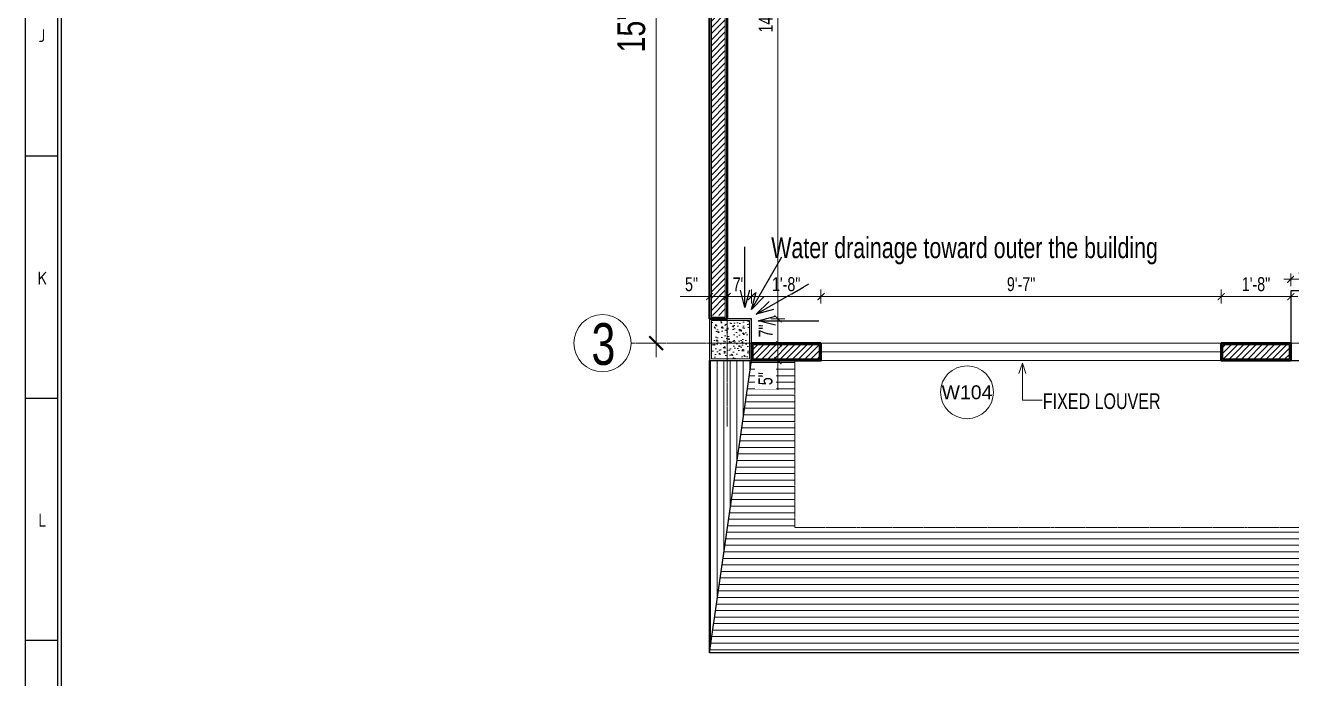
# Model space of a CAD drawing. Header units: inches. Extents: x 985 to 11353, y 526 to 2181.
# Drawn here: x 9776.2 to 10140.1, y 1334.9 to 1522.6 of the extents above; entities that cross this region are included whole.
import ezdxf
from ezdxf.enums import TextEntityAlignment as Align

# ---------------------------------------------------------------- set-up
doc = ezdxf.new("R2010")
doc.units = ezdxf.units.IN
doc.header["$MEASUREMENT"] = 0
doc.linetypes.add('DASH', pattern=[0.35, 0.25, -0.1])
doc.linetypes.add('PHANTOMX2', pattern=[5, 2.5, -0.5, 0.5, -0.5, 0.5, -0.5])
for name, color, linetype in [('CABLE ROUTE FOR TOTAL PLANE-EMBED 2_DWG$0$SILICAGEL BORDER', 7, 'Continuous'), ('COLLUM', 1, 'Continuous'), ('FREE-TEXT', 7, 'Continuous')]:
    doc.layers.add(name, color=color, linetype=linetype)
for name, color, linetype, lineweight in [('dim-8', 18, 'Continuous', 15), ('Dimension', 22, 'Continuous', 13), ('FLOORTILE', 40, 'Continuous', 9), ('Glass', 5, 'Continuous', 9), ('grid', 9, 'Continuous', 13), ('Grid marker', 161, 'Continuous', 15), ('Grid Text', 5, 'Continuous', 15), ('HACTH', 8, 'Continuous', 9), ('I-DOOR-IDEN-N', 7, 'Continuous', 15), ('Parapet', 6, 'Continuous', 15), ('Plaster Line', 5, 'Continuous', 15), ('R_Hatch', 8, 'Continuous', 9), ('R_Marker', 4, 'Continuous', 13), ('Sunshed', 5, 'Continuous', 15), ('Text-02', 253, 'Continuous', 15), ('wall 05', 3, 'Continuous', 40)]:
    doc.layers.add(name, color=color, linetype=linetype, lineweight=lineweight)
doc.styles.add('Arial', font='arial.ttf')
doc.styles.get("Standard").update_dxf_attribs({"font": 'isocp3.shx'})
doc.styles.add('Swiss721', font='swisscl.ttf')
doc.dimstyles.new('dim-12', dxfattribs={"dimtxt": 10, "dimasz": 3, "dimexe": 3, "dimexo": 3, "dimgap": 0.09, "dimtad": 0, "dimdec": 0, "dimzin": 3, "dimdsep": 46, "dimlunit": 4, "dimtxsty": 'Standard', "dimblk": 'OBLIQUE', "dimblk1": 'DOT', "dimblk2": 'OBLIQUE', "dimcen": 0.09, "dimaunit": 1, "dimadec": 0, "dimazin": 0, "dimtfac": 0.5, "dimtdec": 0, "dimtix": 1, "dimtmove": 1, "dimatfit": 0, "dimldrblk": 'OBLIQUE', "dimfxl": 1, "dimtvp": 1, "dimtolj": 1, "dimtzin": 0, "dimarcsym": 0})
doc.dimstyles.new('DIM08', dxfattribs={"dimtxt": 8, "dimasz": 4, "dimexe": 4, "dimexo": 0, "dimgap": 3, "dimtad": 1, "dimdec": 1, "dimzin": 3, "dimdsep": 46, "dimlunit": 4, "dimtxsty": 'Swiss721', "dimblk": 'ARCHTICK', "dimcen": 0, "dimdle": 4, "dimclrd": 256, "dimclre": 256, "dimclrt": 256, "dimadec": 0, "dimazin": 0, "dimtfac": 1, "dimtdec": 1, "dimtofl": 0, "dimtmove": 0, "dimatfit": 3, "dimldrblk": 'ARCHTICK', "dimfxl": 4, "dimfxlon": 1, "dimtfill": 1, "dimtolj": 1, "dimtzin": 0, "dimlwd": 9, "dimlwe": 9, "dimarcsym": 0})
pattern_1 = [(90, (-124644.3329, -171108.0544), (-1.875, 3e-16), [])]

# ---------------------------------------------------------------- blocks, each defined once
blk = doc.blocks.new('240A1')
at = {"color": 0, "lineweight": -3}
for p, q in [((1045274.97, 286469.1), (1045279.97, 286469.1)), ((1045274.97, 286431.97), (1045279.97, 286431.97)), ((1045274.97, 286394.85), (1045279.97, 286394.85))]:
    blk.add_line(p, q, dxfattribs=at)
at = {"color": 5, "lineweight": -3}
blk.add_lwpolyline([(1045274.97, 286840.35), (1046115.97, 286840.35), (1046115.97, 286246.35), (1045274.97, 286246.35)], close=True, dxfattribs=at)
at = {"color": 0, "lineweight": -3}
blk.add_lwpolyline([(1045279.97, 286835.35), (1046110.97, 286835.35), (1046110.97, 286251.35), (1045279.97, 286251.35)], close=True, dxfattribs=at)
at = {"lineweight": -3, "char_height": 2, "attachment_point": 1}
for s, insert in [('J', (1045276.95, 286488.53)), ('K', (1045276.82, 286451.34)), ('L', (1045276.95, 286414.26))]:
    blk.add_mtext_dynamic_manual_height_columns(s, width=2, gutter_width=1, heights=[0], dxfattribs=dict(at, insert=insert))
blk = doc.blocks.new('_ArchTick')
at = {"color": 0, "linetype": 'ByBlock', "const_width": 0.15}
blk.add_lwpolyline([(-0.5, -0.5), (0.5, 0.5)], dxfattribs=at)
blk = doc.blocks.new('*D152')
at = {"layer": 'Defpoints', "color": 0, "transparency": 16777216}
for p in [(9957.51, 1619.28), (9966.29, 1619.28), (9971.3, 1431.28)]:
    blk.add_point(p, dxfattribs=at)
at = {"layer": 'Dimension', "lineweight": 9, "transparency": 16777216}
for p, q in [((9957.51, 1427.28), (9957.51, 1623.28)), ((9957.69, 1619.28), (9953.51, 1619.28)), ((9957.69, 1431.28), (9953.51, 1431.28))]:
    blk.add_line(p, q, dxfattribs=at)
at = {"layer": 'Dimension', "lineweight": 9, "transparency": 16777216, "xscale": 4, "yscale": 4, "zscale": 4}
for p, rotation in [((9957.51, 1619.28), 90), ((9957.51, 1431.28), 270)]:
    blk.add_blockref('_ArchTick', p, dxfattribs=dict(at, rotation=rotation))
at = {"layer": 'Dimension', "transparency": 16777216, "insert": (9950.41, 1525.28), "char_height": 8, "attachment_point": 5, "rotation": 90, "style": 'Swiss721', "bg_fill": 3, "box_fill_scale": 1.25, "bg_fill_color": 256, "bg_fill_true_color": 13158600, "bg_fill_transparency": 0}
blk.add_mtext('\\A1;15\'-8"', dxfattribs=at)
blk = doc.blocks.new('*D205')
at = {"layer": 'Dimension', "lineweight": 9, "transparency": 16777216}
for p, q in [((10153.88, 1449.66), (10137.88, 1449.66)), ((10139.88, 1451.28), (10139.88, 1447.66)), ((10151.88, 1451.28), (10151.88, 1447.66))]:
    blk.add_line(p, q, dxfattribs=at)
at = {"layer": 'Dimension', "lineweight": 9, "transparency": 16777216, "xscale": 2, "yscale": 2, "zscale": 2, "rotation": 180}
blk.add_blockref('_ArchTick', (10139.88, 1449.66), dxfattribs=at)
at = {"layer": 'Dimension', "lineweight": 9, "transparency": 16777216, "xscale": 2, "yscale": 2, "zscale": 2}
blk.add_blockref('_ArchTick', (10151.88, 1449.66), dxfattribs=at)
at = {"layer": 'Dimension', "transparency": 16777216, "insert": (10145.88, 1453.21), "char_height": 4, "attachment_point": 5, "style": 'Swiss721', "bg_fill": 3, "box_fill_scale": 1.25, "bg_fill_color": 256, "bg_fill_true_color": 13158600, "bg_fill_transparency": 0}
blk.add_mtext('\\A1;1\'-0"', dxfattribs=at)
at = {"layer": 'Defpoints', "color": 0, "transparency": 16777216}
for p in [(10139.88, 1451.28), (10139.88, 1449.66), (10151.88, 1451.28)]:
    blk.add_point(p, dxfattribs=at)
blk = doc.blocks.new('*D206')
at = {"layer": 'Defpoints', "color": 0, "transparency": 16777216}
for p in [(10119.88, 1444.66), (10139.88, 1446.28), (10119.88, 1431.28)]:
    blk.add_point(p, dxfattribs=at)
at = {"layer": 'Dimension', "lineweight": 9, "transparency": 16777216}
for p, q in [((10141.88, 1444.66), (10117.88, 1444.66)), ((10119.88, 1442.66), (10119.88, 1446.66)), ((10139.88, 1446.28), (10139.88, 1442.66))]:
    blk.add_line(p, q, dxfattribs=at)
at = {"layer": 'Dimension', "lineweight": 9, "transparency": 16777216, "xscale": 2, "yscale": 2, "zscale": 2, "rotation": 180}
blk.add_blockref('_ArchTick', (10119.88, 1444.66), dxfattribs=at)
at = {"layer": 'Dimension', "lineweight": 9, "transparency": 16777216, "xscale": 2, "yscale": 2, "zscale": 2}
blk.add_blockref('_ArchTick', (10139.88, 1444.66), dxfattribs=at)
at = {"layer": 'Dimension', "transparency": 16777216, "insert": (10129.88, 1448.21), "char_height": 4, "attachment_point": 5, "style": 'Swiss721', "bg_fill": 3, "box_fill_scale": 1.25, "bg_fill_color": 256, "bg_fill_true_color": 13158600, "bg_fill_transparency": 0}
blk.add_mtext('\\A1;1\'-8"', dxfattribs=at)
blk = doc.blocks.new('*D207')
at = {"layer": 'Defpoints', "color": 0, "transparency": 16777216}
for p in [(10004.88, 1444.66), (10004.88, 1431.28), (10119.88, 1431.28)]:
    blk.add_point(p, dxfattribs=at)
at = {"layer": 'Dimension', "lineweight": 9, "transparency": 16777216}
for p, q in [((10121.88, 1444.66), (10002.88, 1444.66)), ((10004.88, 1442.66), (10004.88, 1446.66)), ((10119.88, 1442.66), (10119.88, 1446.66))]:
    blk.add_line(p, q, dxfattribs=at)
at = {"layer": 'Dimension', "lineweight": 9, "transparency": 16777216, "xscale": 2, "yscale": 2, "zscale": 2, "rotation": 180}
blk.add_blockref('_ArchTick', (10004.88, 1444.66), dxfattribs=at)
at = {"layer": 'Dimension', "lineweight": 9, "transparency": 16777216, "xscale": 2, "yscale": 2, "zscale": 2}
blk.add_blockref('_ArchTick', (10119.88, 1444.66), dxfattribs=at)
at = {"layer": 'Dimension', "transparency": 16777216, "insert": (10062.38, 1448.21), "char_height": 4, "attachment_point": 5, "style": 'Swiss721', "bg_fill": 3, "box_fill_scale": 1.25, "bg_fill_color": 256, "bg_fill_true_color": 13158600, "bg_fill_transparency": 0}
blk.add_mtext('\\A1;9\'-7"', dxfattribs=at)
blk = doc.blocks.new('*D208')
at = {"layer": 'Defpoints', "color": 0, "transparency": 16777216}
for p in [(9984.88, 1444.66), (9984.88, 1438.28), (10004.88, 1431.28)]:
    blk.add_point(p, dxfattribs=at)
at = {"layer": 'Dimension', "lineweight": 9, "transparency": 16777216}
for p, q in [((10006.88, 1444.66), (9982.88, 1444.66)), ((9984.88, 1442.66), (9984.88, 1446.66)), ((10004.88, 1442.66), (10004.88, 1446.66))]:
    blk.add_line(p, q, dxfattribs=at)
at = {"layer": 'Dimension', "lineweight": 9, "transparency": 16777216, "xscale": 2, "yscale": 2, "zscale": 2, "rotation": 180}
blk.add_blockref('_ArchTick', (9984.88, 1444.66), dxfattribs=at)
at = {"layer": 'Dimension', "lineweight": 9, "transparency": 16777216, "xscale": 2, "yscale": 2, "zscale": 2}
blk.add_blockref('_ArchTick', (10004.88, 1444.66), dxfattribs=at)
at = {"layer": 'Dimension', "transparency": 16777216, "insert": (9994.88, 1448.21), "char_height": 4, "attachment_point": 5, "style": 'Swiss721', "bg_fill": 3, "box_fill_scale": 1.25, "bg_fill_color": 256, "bg_fill_true_color": 13158600, "bg_fill_transparency": 0}
blk.add_mtext('\\A1;1\'-8"', dxfattribs=at)
blk = doc.blocks.new('*D209')
at = {"layer": 'Defpoints', "color": 0, "transparency": 16777216}
for p in [(9977.88, 1438.28), (9984.88, 1438.28)]:
    blk.add_point(p, dxfattribs=at)
at = {"layer": 'Dimension', "lineweight": 9, "transparency": 16777216}
for p, q in [((9986.88, 1444.66), (9975.88, 1444.66)), ((9977.88, 1442.66), (9977.88, 1446.66)), ((9984.88, 1442.66), (9984.88, 1446.66))]:
    blk.add_line(p, q, dxfattribs=at)
at = {"layer": 'Dimension', "lineweight": 9, "transparency": 16777216, "xscale": 2, "yscale": 2, "zscale": 2, "rotation": 180}
blk.add_blockref('_ArchTick', (9977.88, 1444.66), dxfattribs=at)
at = {"layer": 'Dimension', "lineweight": 9, "transparency": 16777216, "xscale": 2, "yscale": 2, "zscale": 2}
blk.add_blockref('_ArchTick', (9984.88, 1444.66), dxfattribs=at)
at = {"layer": 'Dimension', "transparency": 16777216, "insert": (9981.38, 1448.16), "char_height": 4, "attachment_point": 5, "style": 'Swiss721', "bg_fill": 3, "box_fill_scale": 1.25, "bg_fill_color": 256, "bg_fill_true_color": 13158600, "bg_fill_transparency": 0}
blk.add_mtext('\\A1;7"', dxfattribs=at)
at = {"layer": 'Defpoints', "color": 0, "transparency": 16777216}
blk.add_point((9977.88, 1444.66), dxfattribs=at)
blk = doc.blocks.new('*D210')
at = {"layer": 'Defpoints', "color": 0, "transparency": 16777216}
for p in [(9972.88, 1444.66), (9972.88, 1438.28), (9977.88, 1438.28)]:
    blk.add_point(p, dxfattribs=at)
at = {"layer": 'Dimension', "lineweight": 9, "transparency": 16777216}
for p, q in [((9972.88, 1444.66), (9964.46, 1444.66)), ((9972.88, 1442.66), (9972.88, 1446.66)), ((9979.88, 1444.66), (9972.88, 1444.66)), ((9977.88, 1442.66), (9977.88, 1446.66))]:
    blk.add_line(p, q, dxfattribs=at)
at = {"layer": 'Dimension', "lineweight": 9, "transparency": 16777216, "xscale": 2, "yscale": 2, "zscale": 2, "rotation": 180}
blk.add_blockref('_ArchTick', (9972.88, 1444.66), dxfattribs=at)
at = {"layer": 'Dimension', "lineweight": 9, "transparency": 16777216, "xscale": 2, "yscale": 2, "zscale": 2}
blk.add_blockref('_ArchTick', (9977.88, 1444.66), dxfattribs=at)
at = {"layer": 'Dimension', "transparency": 16777216, "insert": (9967.67, 1448.2), "char_height": 4, "attachment_point": 5, "style": 'Swiss721', "bg_fill": 3, "box_fill_scale": 1.25, "bg_fill_color": 256, "bg_fill_true_color": 13158600, "bg_fill_transparency": 0}
blk.add_mtext('\\A1;5"', dxfattribs=at)
blk = doc.blocks.new('*D211')
at = {"layer": 'Defpoints', "color": 0, "transparency": 16777216}
for p in [(9984.88, 1431.28), (9984.88, 1426.28), (9992.5, 1426.28)]:
    blk.add_point(p, dxfattribs=at)
at = {"layer": 'Dimension', "lineweight": 9, "transparency": 16777216}
for p, q in [((9990.5, 1431.28), (9994.5, 1431.28)), ((9992.5, 1433.28), (9992.5, 1426.28)), ((9990.5, 1426.28), (9994.5, 1426.28)), ((9992.5, 1426.28), (9992.5, 1417.86))]:
    blk.add_line(p, q, dxfattribs=at)
at = {"layer": 'Dimension', "lineweight": 9, "transparency": 16777216, "xscale": 2, "yscale": 2, "zscale": 2}
for p, rotation in [((9992.5, 1431.28), 90), ((9992.5, 1426.28), 270)]:
    blk.add_blockref('_ArchTick', p, dxfattribs=dict(at, rotation=rotation))
at = {"layer": 'Dimension', "transparency": 16777216, "insert": (9988.95, 1421.07), "char_height": 4, "attachment_point": 5, "rotation": 90, "style": 'Swiss721', "bg_fill": 3, "box_fill_scale": 1.25, "bg_fill_color": 256, "bg_fill_true_color": 13158600, "bg_fill_transparency": 0}
blk.add_mtext('\\A1;5"', dxfattribs=at)
blk = doc.blocks.new('*D212')
at = {"layer": 'Dimension', "lineweight": 9, "transparency": 16777216}
for p, q in [((9990.5, 1438.28), (9994.5, 1438.28)), ((9992.5, 1429.28), (9992.5, 1440.28)), ((9990.5, 1431.28), (9994.5, 1431.28))]:
    blk.add_line(p, q, dxfattribs=at)
at = {"layer": 'Dimension', "lineweight": 9, "transparency": 16777216, "xscale": 2, "yscale": 2, "zscale": 2}
for p, rotation in [((9992.5, 1438.28), 90), ((9992.5, 1431.28), 270)]:
    blk.add_blockref('_ArchTick', p, dxfattribs=dict(at, rotation=rotation))
at = {"layer": 'Dimension', "transparency": 16777216, "insert": (9989, 1434.78), "char_height": 4, "attachment_point": 5, "rotation": 90, "style": 'Swiss721', "bg_fill": 3, "box_fill_scale": 1.25, "bg_fill_color": 256, "bg_fill_true_color": 13158600, "bg_fill_transparency": 0}
blk.add_mtext('\\A1;7"', dxfattribs=at)
at = {"layer": 'Defpoints', "color": 0, "transparency": 16777216}
for p in [(9984.88, 1438.28), (9992.5, 1438.28), (9984.88, 1431.28)]:
    blk.add_point(p, dxfattribs=at)
blk = doc.blocks.new('*D213')
at = {"layer": 'Defpoints', "color": 0, "transparency": 16777216}
for p in [(9984.88, 1613.28), (9992.5, 1613.28), (9984.88, 1438.28)]:
    blk.add_point(p, dxfattribs=at)
at = {"layer": 'Dimension', "lineweight": 9, "transparency": 16777216}
for p, q in [((9990.5, 1613.28), (9994.5, 1613.28)), ((9992.5, 1436.28), (9992.5, 1615.28)), ((9990.5, 1438.28), (9994.5, 1438.28))]:
    blk.add_line(p, q, dxfattribs=at)
at = {"layer": 'Dimension', "lineweight": 9, "transparency": 16777216, "xscale": 2, "yscale": 2, "zscale": 2}
for p, rotation in [((9992.5, 1613.28), 90), ((9992.5, 1438.28), 270)]:
    blk.add_blockref('_ArchTick', p, dxfattribs=dict(at, rotation=rotation))
at = {"layer": 'Dimension', "transparency": 16777216, "insert": (9989, 1525.78), "char_height": 4, "attachment_point": 5, "rotation": 90, "style": 'Swiss721', "bg_fill": 3, "box_fill_scale": 1.25, "bg_fill_color": 256, "bg_fill_true_color": 13158600, "bg_fill_transparency": 0}
blk.add_mtext('\\A1;14\'-7"', dxfattribs=at)
blk = doc.blocks.new('wall&door')
at = {"color": 0, "linetype": 'ByBlock', "lineweight": -2}
blk.add_circle((0, 0), 3.04, dxfattribs=at)
at = {"color": 0, "linetype": 'ByBlock', "lineweight": -2, "ltscale": 25.4, "style": 'Arial'}
blk.add_attdef('PT1', text='', height=1.6, dxfattribs=at).set_placement((0, 0), align=Align.MIDDLE_CENTER)
blk = doc.blocks.new('_Dot')
at = {"color": 0, "linetype": 'ByBlock', "lineweight": -2}
blk.add_line((-0.5, 0), (-1, 0), dxfattribs=at)
at = {"color": 0, "linetype": 'ByBlock', "const_width": 0.5}
blk.add_lwpolyline([(-0.25, 0, 1), (0.25, 0, 1)], format="xyb", close=True, dxfattribs=at)
blk = doc.blocks.new('_OBLIQUE')
at = {"color": 0, "linetype": 'ByBlock'}
blk.add_line((-0.5, -0.5), (0.5, 0.5), dxfattribs=at)

msp = doc.modelspace()

# ---------------------------------------------------------------- hatches: boundary and pattern name
at = {"layer": 'HACTH', "lineweight": 0}
h = msp.add_hatch(dxfattribs=at)
h.set_pattern_fill('ANSI31', color=256, scale=10, style=0)
h.set_pattern_definition([(45, (-140496.2653, -169999.9628), (-0.8838834765, 0.8838834765), [])])
h.paths.add_polyline_path([(9973.38, 1625.78), (9977.38, 1625.78), (9977.38, 1780.28), (9973.38, 1780.28)])
h.paths.add_polyline_path([(9973.38, 1439.28), (9977.38, 1439.28), (9977.38, 1612.78), (9973.38, 1612.78)])
h = msp.add_hatch(dxfattribs=at)
h.set_pattern_fill('AR-CONC', color=256, scale=0.5, style=0)
h.set_pattern_definition([(50, (-124644.333, -171108.0544), (3.586300913, -0.313760675), [0.375, -4.125]), (355, (-124644.333, -171108.0544), (-0.69375667, 3.76096067), [0.3, -3.3]), (100.4514, (-124644.034, -171108.0806), (2.89254691, 3.44719771), [0.31870095, -3.50571056]), (46.1842, (-124644.333, -171107.0544), (5.33620524, -0.82759507), [0.5625, -6.1875]), (96.6356, (-124643.888, -171107.1234), (4.67331353, 4.87058935), [0.47805144, -5.258565]), (351.1842, (-124644.333, -171107.0544), (4.67330973, 4.870593), [0.45, -4.95]), (21, (-124643.833, -171107.3044), (2.98453526, -2.013094453), [0.375, -4.125]), (326, (-124643.833, -171107.3044), (1.21657666, 3.625750225), [0.3, -3.3]), (71.4514, (-124643.584, -171107.472), (4.201113143, 1.612652484), [0.31870095, -3.50571056]), (37.5, (-124644.3329, -171108.0544), (0.0607992766, 1.664469269), [0, -3.26, 0, -3.35, 0, -3.3125]), (7.5, (-124644.3329, -171108.0544), (1.315347687, 1.97205856), [0, -1.91, 0, -3.185, 0, -1.2625]), (327.5, (-124645.4479, -171108.0544), (2.669112181, -0.112774359), [0, -1.25, 0, -3.9, 0, -5.175]), (317.5, (-124645.9479, -171108.0544), (2.915930847, 0.500524912), [0, -1.625, 0, -2.59, 0, -3.675])])
h.paths.add_polyline_path([(9984.38, 1437.78), (9973.38, 1437.78), (9973.38, 1426.78), (9984.38, 1426.78)])
h = msp.add_hatch(dxfattribs=at)
h.set_pattern_fill('ANSI31', color=256, scale=10, style=0)
h.set_pattern_definition([(45, (-140643.2653, -168572.0777), (-0.8838834765, 0.8838834765), [])])
h.paths.add_polyline_path([(9985.38, 1430.78), (9985.38, 1426.78), (10004.38, 1426.78), (10004.38, 1430.78)])
h.paths.add_polyline_path([(10120.38, 1430.78), (10120.38, 1426.78), (10139.38, 1426.78), (10139.38, 1430.78)])
h = msp.add_hatch(dxfattribs=at)
h.set_pattern_fill('ANSI31', color=256, scale=15, angle=45, style=0)
h.set_pattern_definition(pattern_1)
h.paths.add_polyline_path([(9984.88, 1426.28), (9972.88, 1426.28), (9972.88, 1342.28)])
at = {"layer": 'R_Hatch', "lineweight": 0}
h = msp.add_hatch(dxfattribs=at)
h.set_pattern_fill('ANSI31', color=256, scale=15, angle=315, style=0)
h.set_pattern_definition([(0, (-130662.4177, -170029.9416), (6e-16, 1.875), [])])
h.paths.add_polyline_path([(10358.97, 1342.28), (10358.97, 1378.28), (9997.38, 1378.28), (9997.38, 1426.28), (9984.88, 1426.28), (9972.88, 1342.28)])
h.paths.add_polyline_path([(10781.38, 1342.28), (10769.38, 1426.28), (10761.88, 1426.28), (10761.88, 1378.28), (10361.63, 1378.28), (10356.32, 1342.28)])
h.paths.add_polyline_path([(9985.91, 1418.36), (9985.91, 1423.78), (9992, 1423.78), (9992, 1418.36)], flags=16)
h.paths.add_polyline_path([(10412.9, 1343.01), (10412.9, 1353.54)], flags=16)

# ---------------------------------------------------------------- linework, layer by layer
at = {"linetype": 'Continuous', "ltscale": 10}
for p, q in [((9972.88, 1342.28), (9972.88, 1426.28)), ((9972.88, 1342.28), (9984.88, 1426.28)), ((10778.88, 1342.28), (9972.88, 1342.28))]:
    msp.add_line(p, q, dxfattribs=at)
at = {"layer": 'COLLUM', "linetype": 'Continuous', "ltscale": 10}
for points in [[(10139.88, 1426.28), (10151.88, 1426.28), (10151.88, 1446.28), (10139.88, 1446.28)], [(9972.88, 1426.28), (9984.88, 1426.28), (9984.88, 1438.28), (9972.88, 1438.28)]]:
    msp.add_lwpolyline(points, close=True, dxfattribs=at)
at = {"layer": 'FLOORTILE', "linetype": 'Continuous', "ltscale": 10}
msp.add_lwpolyline([(10061.74, 1422.54), (10062.74, 1425.53), (10063.73, 1422.54), (10062.74, 1425.53), (10062.74, 1414.93), (10068.4, 1414.93)], dxfattribs=at)
at = {"layer": 'FREE-TEXT'}
msp.add_line((9786.52, 2040.42), (9786.52, 1227.34), dxfattribs=at)
at = {"layer": 'Glass', "ltscale": 10}
msp.add_lwpolyline([(10004.88, 1428.78), (10119.88, 1428.78), (10119.88, 1426.28), (10004.88, 1426.28)], close=True, dxfattribs=at)
at = {"layer": 'grid', "linetype": 'PHANTOMX2', "ltscale": 0.2}
for points in [[(9977.88, 1407.33), (9977.88, 1823.1)], [(10991.53, 1431.28), (9950.29, 1431.28)], [(9994.88, 1431.28), (9984.88, 1431.28)], [(10069.88, 1431.28), (10010.38, 1431.28)], [(10129.88, 1431.28), (10139.88, 1431.28)]]:
    msp.add_lwpolyline(points, dxfattribs=at)
at = {"layer": 'Grid marker'}
msp.add_circle((9942.08, 1431.28), 8.21, dxfattribs=at)
at = {"layer": 'Plaster Line', "color": 252}
msp.add_line((9972.88, 1342.28), (10781.38, 1342.28), dxfattribs=at)
at = {"layer": 'Plaster Line'}
for points in [[(9973.38, 1612.78), (9977.38, 1612.78), (9977.38, 1438.78), (9973.38, 1438.78)], [(9973.38, 1426.78), (9984.38, 1426.78), (9984.38, 1437.78), (9973.38, 1437.78)], [(10004.38, 1430.78), (9985.38, 1430.78), (9985.38, 1426.78), (10004.38, 1426.78)], [(10120.38, 1430.78), (10139.38, 1430.78), (10139.38, 1426.78), (10120.38, 1426.78)]]:
    msp.add_lwpolyline(points, close=True, dxfattribs=at)
at = {"layer": 'R_Hatch', "linetype": 'Continuous', "ltscale": 10}
msp.add_line((10781.38, 1342.28), (9972.88, 1342.28), dxfattribs=at)
at = {"layer": 'Sunshed', "linetype": 'DASH'}
for p, q in [((9997.38, 1426.28), (9997.38, 1378.28)), ((9997.38, 1378.28), (10761.88, 1378.28))]:
    msp.add_line(p, q, dxfattribs=at)
at = {"layer": 'wall 05'}
for points in [[(9972.88, 1613.28), (9977.88, 1613.28), (9977.88, 1438.28), (9972.88, 1438.28)], [(10004.88, 1431.28), (9984.88, 1431.28), (9984.88, 1426.28), (10004.88, 1426.28)], [(10119.88, 1431.28), (10139.88, 1431.28), (10139.88, 1426.28), (10119.88, 1426.28)]]:
    msp.add_lwpolyline(points, close=True, dxfattribs=at)

# ---------------------------------------------------------------- block references
at = {"layer": 'CABLE ROUTE FOR TOTAL PLANE-EMBED 2_DWG$0$SILICAGEL BORDER', "color": 7, "xscale": 1.875, "yscale": 1.875, "zscale": 1.875}
msp.add_blockref('240A1', (-1950114.32, -535644.44), dxfattribs=at)
at = {"layer": 'I-DOOR-IDEN-N'}
ref = msp.add_blockref('wall&door', (10046.84, 1417.17), dxfattribs=dict(at, xscale=2.5, yscale=2.5, zscale=2.5))
ref.add_attrib('PT1', 'W104', dxfattribs={"layer": '0', "color": 7, "linetype": 'ByBlock', "lineweight": -2, "ltscale": 25.4, "height": 4, "style": 'Arial'}).set_placement((10046.84, 1417.17), align=Align.MIDDLE_CENTER)

# ---------------------------------------------------------------- texts
at = {"layer": 'dim-8', "linetype": 'Continuous', "ltscale": 10, "insert": (10085.54, 1414.58), "char_height": 4.5, "attachment_point": 5, "style": 'Swiss721'}
msp.add_mtext('\\A1;FIXED LOUVER', dxfattribs=at)
at = {"layer": 'Grid Text', "style": 'Swiss721'}
msp.add_text('3', height=12, dxfattribs=at).set_placement((9942.36, 1431.04), align=Align.MIDDLE)

# ---------------------------------------------------------------- next in the draw order: dimensions: what is measured, and where the dimension line sits
at = {"layer": 'Dimension'}
dim = msp.add_linear_dim(base=(9957.51, 1619.28), p1=(9971.3, 1431.28), p2=(9966.29, 1619.28), angle=90, dimstyle='DIM08', override={"dimfxl": 0.18, "dimarcsym": 2}, dxfattribs=at)
dim.commit()
dim.dimension.update_dxf_attribs({"geometry": '*D152', "text_midpoint": (9957.51, 1525.28), "dimtype": 160})
dim = msp.add_linear_dim(base=(10139.88, 1449.66), p1=(10151.88, 1451.28), p2=(10139.88, 1451.28), dimstyle='DIM08', override={"dimscale": 0.5, "dimarcsym": 2}, dxfattribs=at)
dim.commit()
dim.dimension.update_dxf_attribs({"geometry": '*D205', "text_midpoint": (10145.88, 1453.21)})

# ---------------------------------------------------------------- next in the draw order: linework, layer by layer
at = {"layer": 'R_Hatch', "linetype": 'Continuous', "ltscale": 10}
msp.add_line((9972.88, 1342.28), (9972.88, 1426.28), dxfattribs=at)

# ---------------------------------------------------------------- next in the draw order: dimensions: what is measured, and where the dimension line sits
at = {"layer": 'Dimension'}
dim = msp.add_linear_dim(base=(10119.88, 1444.66), p1=(10139.88, 1446.28), p2=(10119.88, 1431.28), dimstyle='DIM08', override={"dimscale": 0.5, "dimarcsym": 2}, dxfattribs=at)
dim.commit()
dim.dimension.update_dxf_attribs({"geometry": '*D206', "text_midpoint": (10129.88, 1448.21)})

# ---------------------------------------------------------------- next in the draw order: dimensions: what is measured, and where the dimension line sits
dim = msp.add_linear_dim(base=(10004.88, 1444.66), p1=(10119.88, 1431.28), p2=(10004.88, 1431.28), dimstyle='DIM08', override={"dimscale": 0.5, "dimarcsym": 2}, dxfattribs=at)
dim.commit()
dim.dimension.update_dxf_attribs({"geometry": '*D207', "text_midpoint": (10062.38, 1448.21)})

# ---------------------------------------------------------------- next in the draw order: dimensions: what is measured, and where the dimension line sits
dim = msp.add_linear_dim(base=(9984.88, 1444.66), p1=(10004.88, 1431.28), p2=(9984.88, 1438.28), dimstyle='DIM08', override={"dimscale": 0.5, "dimarcsym": 2}, dxfattribs=at)
dim.commit()
dim.dimension.update_dxf_attribs({"geometry": '*D208', "text_midpoint": (9994.88, 1448.21)})

# ---------------------------------------------------------------- next in the draw order: dimensions: what is measured, and where the dimension line sits
dim = msp.add_linear_dim(base=(9977.88, 1444.66), p1=(9984.88, 1438.28), p2=(9977.88, 1438.28), dimstyle='DIM08', override={"dimscale": 0.5, "dimarcsym": 2}, dxfattribs=at)
dim.commit()
dim.dimension.update_dxf_attribs({"geometry": '*D209', "text_midpoint": (9981.38, 1448.16)})
dim = msp.add_linear_dim(base=(9992.5, 1426.28), p1=(9984.88, 1431.28), p2=(9984.88, 1426.28), angle=90, dimstyle='DIM08', override={"dimscale": 0.5, "dimarcsym": 2}, dxfattribs=at)
dim.commit()
dim.dimension.update_dxf_attribs({"geometry": '*D211', "text_midpoint": (9988.95, 1421.07)})

# ---------------------------------------------------------------- next in the draw order: hatches: boundary and pattern name
at = {"layer": 'R_Hatch', "lineweight": 0}
h = msp.add_hatch(dxfattribs=at)
h.set_pattern_fill('ANSI31', color=256, scale=15, angle=45, style=0)
h.set_pattern_definition(pattern_1)
h.paths.add_polyline_path([(9984.88, 1426.28), (9972.88, 1426.28), (9972.88, 1342.28)])

# ---------------------------------------------------------------- next in the draw order: linework, layer by layer
at = {"layer": 'R_Hatch', "linetype": 'Continuous', "ltscale": 10}
msp.add_line((9972.88, 1342.28), (9984.88, 1426.28), dxfattribs=at)

# ---------------------------------------------------------------- next in the draw order: dimensions: what is measured, and where the dimension line sits
at = {"layer": 'Dimension'}
dim = msp.add_linear_dim(base=(9972.88, 1444.66), p1=(9977.88, 1438.28), p2=(9972.88, 1438.28), dimstyle='DIM08', override={"dimscale": 0.5, "dimarcsym": 2}, dxfattribs=at)
dim.commit()
dim.dimension.update_dxf_attribs({"geometry": '*D210', "text_midpoint": (9967.67, 1448.2)})
dim = msp.add_linear_dim(base=(9992.5, 1438.28), p1=(9984.88, 1431.28), p2=(9984.88, 1438.28), angle=90, dimstyle='DIM08', override={"dimscale": 0.5, "dimarcsym": 2}, dxfattribs=at)
dim.commit()
dim.dimension.update_dxf_attribs({"geometry": '*D212', "text_midpoint": (9989, 1434.78)})

# ---------------------------------------------------------------- next in the draw order: dimensions: what is measured, and where the dimension line sits
dim = msp.add_linear_dim(base=(9992.5, 1613.28), p1=(9984.88, 1438.28), p2=(9984.88, 1613.28), angle=90, dimstyle='DIM08', override={"dimscale": 0.5, "dimarcsym": 2}, dxfattribs=at)
dim.commit()
dim.dimension.update_dxf_attribs({"geometry": '*D213', "text_midpoint": (9989, 1525.78)})

# ---------------------------------------------------------------- next in the draw order: linework, layer by layer
at = {"layer": 'Parapet'}
for points in [[(9972.88, 1426.28), (10957.98, 1426.28), (10957.98, 1792.28), (9972.88, 1792.28)], [(9977.88, 1431.28), (10952.98, 1431.28), (10952.98, 1787.28), (9977.88, 1787.28)]]:
    msp.add_lwpolyline(points, close=True, dxfattribs=at)

# ---------------------------------------------------------------- next in the draw order: texts
at = {"layer": 'Text-02', "insert": (9990.57, 1461.72), "char_height": 6, "width": 176.7295, "attachment_point": 1, "style": 'Swiss721'}
msp.add_mtext('Water drainage toward outer the building', dxfattribs=at)

# ---------------------------------------------------------------- next in the draw order: leaders
at = {"layer": 'R_Marker'}
for points in [[(9983.01, 1441.49), (9983.01, 1458.94)], [(9984.9, 1440.98), (9993.62, 1456.09)], [(9986.28, 1439.6), (10001.39, 1448.33)], [(9986.78, 1437.72), (10004.23, 1437.72)]]:
    msp.add_leader(points, dimstyle='dim-12', override={"dimasz": 5, "dimldrblk": 'Open30', "dimfxl": 4}, dxfattribs=at)

doc.saveas('drawing.dxf')
